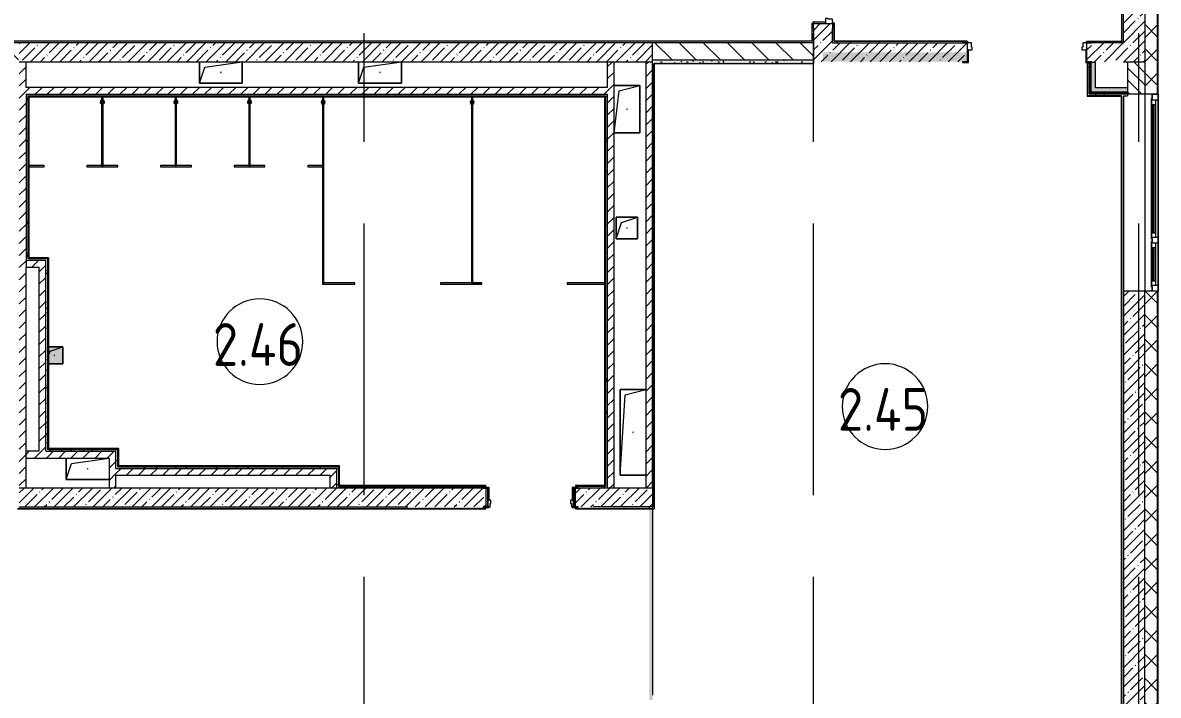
# Model space of a CAD drawing. Header units: millimetres. Extents: x -625 to 415037, y -3642 to 102118.
# Drawn here: x 260743 to 274010, y 77519 to 85374 of the extents above; entities that cross this region are included whole.
import ezdxf

# ---------------------------------------------------------------- set-up
doc = ezdxf.new("R2010")
doc.units = ezdxf.units.MM
doc.linetypes.add('Осевая', pattern=[6350, 1270, -952.5, 3175, -952.5])
for name, color, linetype, lineweight in [('A-AREA-IDEN', 7, 'Continuous', 9), ('A-DOOR-FRAM-2', 7, 'Continuous', 5), ('A-GENM', 7, 'Continuous', 9), ('A-GENM-1', 7, 'Continuous', 20), ('A-GLAZ', 7, 'Continuous', 9), ('A-GLAZ-1', 7, 'Continuous', 5), ('A-WALL', 7, 'Continuous', 5), ('I-WALL', 7, 'Continuous', 5), ('Оси', 7, 'Continuous', 9), ('Оси-2', 7, 'Осевая', 9)]:
    doc.layers.add(name, color=color, linetype=linetype, lineweight=lineweight)
doc.layers.add('A-AREA-PATT-2', color=7, linetype='Continuous', lineweight=5, true_color=0xcde0ef, transparency=1)
for name, color, linetype, lineweight, true_color in [('A-DOOR-1', 7, 'Continuous', 5, 0xc0c0c0), ('A-DOOR-FRAM-1', 7, 'Continuous', 5, 0xc0c0c0), ('A-WALL-1', 9, 'Continuous', 5, 0x808080), ('A-WALL-FNSH-1', 9, 'Continuous', 5, 0x808080)]:
    doc.layers.add(name, color=color, linetype=linetype, lineweight=lineweight, true_color=true_color)
doc.layers.get('A-DOOR-1').off()
doc.styles.add('GOST Common', font='', dxfattribs={"width": 0.9, "height": 500})
doc.styles.get('GOST Common').set_extended_font_data('GOST Common')
pattern_1 = [(45, (148772.12, 0), (-70.71068, 70.71068), [])]
pattern_2 = [(45, (148772.12, 0), (-114.04925, 114.04925), []), (45, (148886.17, 0), (-114.04925, 114.04925), [201.612, -40.322, 6.706, -33.617])]
pattern_3 = [(0, (148772.123, 0), (243.84, 60.96), [20.117, -162.763, 20.117, -162.763, -975.36]), (0, (148772.123, 0), (243.84, 60.96), [-365.76, 20.117, -345.643, 20.117, -162.763, -426.72]), (0, (148772.123, 0), (243.84, 60.96), [-914.4, 20.117, -101.803, 20.117, -284.683]), (120, (148863.563, 30.48), (-174.71291, 180.691634), [20.117, -162.763, 20.117, -162.763, -975.36]), (120, (148863.563, 30.48), (-174.71291, 180.691634), [-365.76, 20.117, -345.643, 20.117, -162.763, -426.72]), (120, (148863.563, 30.48), (-174.71291, 180.691634), [-914.4, 20.117, -101.803, 20.117, -284.683]), (240, (148894.043, 152.4), (-69.12709, -241.651634), [20.117, -162.763, 20.117, -162.763, -975.36]), (240, (148894.043, 152.4), (-69.12709, -241.651634), [-365.76, 20.117, -345.643, 20.117, -162.763, -426.72]), (240, (148894.043, 152.4), (-69.12709, -241.651634), [-914.4, 20.117, -101.803, 20.117, -284.683])]
pattern_4 = [(45, (148772.12, 0), (-212.132, 212.132), []), (135, (148772.12, 0), (-212.132, -212.132), [])]

# ---------------------------------------------------------------- blocks, each defined once
blk = doc.blocks.new('110_Дверь_СКБ_2Ст - Д-5_п_ Из игровой в коридор-32679362-Объем проектирования 2 этажа')
at = {"layer": 'A-DOOR-FRAM-1'}
for p, q in [((-672, 118), (-742, 118)), ((-742, 118), (-742, 110)), ((-742, 110), (-672, 110)), ((-638, 110), (-688, 110)), ((-688, 110), (-688, 30)), ((-688, 30), (-628, 30)), ((-672, 30), (-688, 30)), ((-688, 30), (-688, -110)), ((-672, 110), (-672, 118)), ((-672, -110), (-672, 30)), ((-638, 60), (-638, 110)), ((-628, 60), (-638, 60)), ((-628, 30), (-628, 60)), ((662, 60), (652, 60)), ((652, 60), (652, 30)), ((652, 30), (712, 30)), ((662, 110), (662, 60)), ((712, 110), (662, 110)), ((768, 118), (698, 118)), ((698, 118), (698, 110)), ((698, 110), (768, 110)), ((712, 30), (698, 30)), ((698, 30), (698, -110)), ((712, 30), (712, 110)), ((712, -110), (712, 30)), ((768, 110), (768, 118)), ((-672, -110), (-742, -110)), ((-742, -110), (-742, -118)), ((-742, -118), (-672, -118)), ((-688, -110), (-672, -110)), ((-672, -118), (-672, -110)), ((698, -110), (712, -110)), ((768, -110), (698, -110)), ((698, -110), (698, -118)), ((698, -118), (768, -118)), ((768, -118), (768, -110))]:
    blk.add_line(p, q, dxfattribs=at)
blk = doc.blocks.new('110_Дверь_СКБ_2Ст - Д-1_л_Лестничная клетка EIS60 2-32142534-Объем проектирования 2 этажа')
at = {"layer": 'A-DOOR-FRAM-1'}
for p, q in [((-672, 118), (-742, 118)), ((-742, 118), (-742, 110)), ((-742, 110), (-672, 110)), ((-638, 110), (-688, 110)), ((-688, 110), (-688, 30)), ((-688, 30), (-628, 30)), ((-672, 30), (-688, 30)), ((-688, 30), (-688, -110)), ((-672, 110), (-672, 118)), ((-672, -110), (-672, 30)), ((-638, 60), (-638, 110)), ((-628, 60), (-638, 60)), ((-628, 30), (-628, 60)), ((662, 60), (652, 60)), ((652, 60), (652, 30)), ((652, 30), (712, 30)), ((662, 110), (662, 60)), ((712, 110), (662, 110)), ((768, 118), (698, 118)), ((698, 118), (698, 110)), ((698, 110), (768, 110)), ((712, 30), (698, 30)), ((698, 30), (698, -110)), ((712, 30), (712, 110)), ((712, -110), (712, 30)), ((768, 110), (768, 118)), ((-672, -110), (-742, -110)), ((-742, -110), (-742, -118)), ((-742, -118), (-672, -118)), ((-688, -110), (-672, -110)), ((-672, -118), (-672, -110)), ((698, -110), (712, -110)), ((768, -110), (698, -110)), ((698, -110), (698, -118)), ((698, -118), (768, -118)), ((768, -118), (768, -110))]:
    blk.add_line(p, q, dxfattribs=at)
blk = doc.blocks.new('110_Дверь_СКБ_1Ст_Внутренняя1 - Д-7а_л__950x2100h_Туалет-32220591-Объем проектирования 2 этажа')
at = {"layer": 'A-DOOR-FRAM-2'}
h = blk.add_hatch(dxfattribs=at)
h.set_pattern_fill('FP_38', color=256, style=0, pattern_type=2)
h.set_pattern_definition([(45, (-346.384, 174.685), (-14.1421, 14.1421), []), (135, (-346.384, 174.685), (-14.1421, -14.1421), [])])
h.paths.add_polyline_path([(-488, 110), (-513, 110), (-513, -110), (-488, -109)])
at = {"layer": 'A-DOOR-FRAM-1'}
for p, q in [((-473, 118), (-543, 118)), ((-543, 118), (-543, 110)), ((-543, 110), (-473, 110)), ((-488, 110), (-513, 110)), ((-513, 110), (-513, -110)), ((-463, 110), (-488, 110)), ((-488, 110), (-488, 30)), ((-488, -110), (-488, 110)), ((-473, 110), (-488, 110)), ((-488, 110), (-488, 109)), ((-488, 109), (-473, 109)), ((-488, 30), (-453, 30)), ((-473, 30), (-488, 30)), ((-488, 30), (-488, -110)), ((-473, 110), (-473, 118)), ((-473, 109), (-473, 110)), ((-473, -110), (-473, 30)), ((-463, 70), (-463, 110)), ((-453, 70), (-463, 70)), ((-453, 30), (-453, 70)), ((487, 70), (477, 70)), ((477, 70), (477, 30)), ((477, 30), (512, 30)), ((487, 110), (487, 70)), ((512, 110), (487, 110)), ((567, 118), (497, 118)), ((497, 118), (497, 110)), ((512, 110), (497, 110)), ((497, 110), (497, 109)), ((497, 110), (567, 110)), ((497, 109), (512, 109)), ((512, 30), (497, 30)), ((497, 30), (497, -110)), ((512, 30), (512, 110)), ((537, 110), (512, 110)), ((512, 110), (512, -110)), ((512, 109), (512, 110)), ((512, -110), (512, 30)), ((537, -110), (537, 110)), ((567, 110), (567, 118)), ((-473, -110), (-543, -110)), ((-543, -110), (-543, -118)), ((-543, -118), (-473, -118)), ((-513, -110), (-488, -110)), ((-488, -110), (-473, -110)), ((-473, -118), (-473, -110)), ((497, -110), (512, -110)), ((567, -110), (497, -110)), ((497, -110), (497, -118)), ((497, -118), (567, -118)), ((512, -110), (537, -110)), ((567, -118), (567, -110))]:
    blk.add_line(p, q, dxfattribs=at)
blk = doc.blocks.new('GM_Отверстие прямоугольное _в плите_ - Отверстие-20657929-Объем проектирования 2 этажа')
at = {"layer": 'A-GENM'}
for p, q in [((-250, -125), (-250, 125)), ((-250, 125), (-250, -125)), ((-250, -125), (-187.5, 62.5)), ((-187.5, 62.5), (250, 125)), ((250, -125), (-250, -125)), ((-250, -125), (250, -125))]:
    blk.add_line(p, q, dxfattribs=at)
for start, end in [(360, 180), (180, 360)]:
    blk.add_arc((0, 0), 2.5, start, end, dxfattribs=at)
blk = doc.blocks.new('GM_Отверстие прямоугольное _в плите_ - Отверстие-V354-Объем проектирования 2 этажа')
at = {"layer": 'A-GENM'}
for p, q in [((-250, -125), (-250, 125)), ((-250, 125), (-250, -125)), ((-250, -125), (-187.5, 62.5)), ((-187.5, 62.5), (250, 125)), ((250, 125), (250, -125)), ((250, -125), (250, 125)), ((250, -125), (-250, -125)), ((-250, -125), (250, -125))]:
    blk.add_line(p, q, dxfattribs=at)
for start, end in [(360, 180), (180, 360)]:
    blk.add_arc((0, 0), 2.5, start, end, dxfattribs=at)
blk = doc.blocks.new('GM_Отверстие прямоугольное _в плите_ - Отверстие-21985891-Объем проектирования 2 этажа')
at = {"layer": 'A-GENM'}
for p, q in [((-150, 275), (150, 275)), ((150, 275), (-150, 275)), ((-90, 215), (150, 275)), ((150, 275), (150, -275)), ((150, -275), (150, 275)), ((-150, -275), (-90, 215)), ((150, -275), (-150, -275)), ((-150, -275), (150, -275))]:
    blk.add_line(p, q, dxfattribs=at)
for start, end in [(360, 180), (180, 360)]:
    blk.add_arc((0, 0), 2.5, start, end, dxfattribs=at)
blk = doc.blocks.new('GM_Отверстие прямоугольное _в плите_ - Отверстие-21605184-Объем проектирования 2 этажа')
at = {"layer": 'A-GENM'}
for p, q in [((-125, -125), (-125, 125)), ((-125, 125), (125, 125)), ((125, 125), (-125, 125)), ((-125, 125), (-125, -125)), ((-125, -125), (-62.5, 62.5)), ((-62.5, 62.5), (125, 125)), ((125, 125), (125, -125)), ((125, -125), (125, 125)), ((125, -125), (-125, -125)), ((-125, -125), (125, -125))]:
    blk.add_line(p, q, dxfattribs=at)
for start, end in [(360, 180), (180, 360)]:
    blk.add_arc((0, 0), 2.5, start, end, dxfattribs=at)
blk = doc.blocks.new('GM_Отверстие прямоугольное _в плите_ - Отверстие-V378-Объем проектирования 2 этажа')
at = {"layer": 'A-GENM'}
for p, q in [((-150, -500), (-150, 500)), ((-150, 500), (150, 500)), ((150, 500), (-150, 500)), ((-150, 500), (-150, -500)), ((-150, -500), (-90, 440)), ((-90, 440), (150, 500)), ((150, -500), (-150, -500)), ((-150, -500), (150, -500))]:
    blk.add_line(p, q, dxfattribs=at)
for start, end in [(360, 180), (180, 360)]:
    blk.add_arc((0, 0), 2.5, start, end, dxfattribs=at)
blk = doc.blocks.new('GM_Отверстие прямоугольное _в плите_ - Отверстие-V386-Объем проектирования 2 этажа')
at = {"layer": 'A-GENM'}
for p, q in [((-69, 100), (100, 100)), ((100, 100), (-69, 100)), ((-69, -7), (-50, 50)), ((-50, 50), (100, 100)), ((100, 100), (100, -100)), ((100, -100), (100, 100)), ((100, -100), (-69, -100)), ((-69, -100), (100, -100))]:
    blk.add_line(p, q, dxfattribs=at)
for start, end in [(360, 180), (180, 360)]:
    blk.add_arc((0, 0), 2.5, start, end, dxfattribs=at)
blk = doc.blocks.new('120_Окно_СКБ_2Ст_Фрамуга сверху - 120_Окно_СКБ_2Ст_2300х2500_h_ ДОО-22877051-Объем проектирования 2 этажа')
at = {"layer": 'A-GLAZ'}
for p, q in [((-1150, 13), (-1150, 83)), ((-1150, 83), (-1080, 83)), ((-1080, 13), (-1150, 13)), ((-1080, 13), (-1100, 13)), ((-1100, 13), (-1100, 3)), ((-1100, 3), (540, 3)), ((540, 3), (-1100, 3)), ((-1080, 83), (-1080, 13)), ((520, 53), (-1080, 53)), ((-1080, 53), (-1080, 13)), ((-1030, 3), (-1030, 53)), ((470, 3), (470, 53)), ((520, 13), (520, 83)), ((520, 83), (590, 83)), ((520, 13), (520, 53)), ((590, 13), (520, 13)), ((540, 13), (520, 13)), ((540, 3), (540, 13)), ((590, 13), (570, 13)), ((570, 13), (570, 3)), ((570, 3), (1100, 3)), ((1100, 3), (570, 3)), ((590, 83), (590, 13)), ((1080, 53), (590, 53)), ((590, 53), (590, 13)), ((640, 3), (640, 53)), ((1030, 3), (1030, 53)), ((1080, 13), (1080, 83)), ((1080, 83), (1150, 83)), ((1080, 13), (1080, 53)), ((1150, 13), (1080, 13)), ((1100, 13), (1080, 13)), ((1100, 3), (1100, 13)), ((1150, 83), (1150, 13))]:
    blk.add_line(p, q, dxfattribs=at)
at = {"layer": 'A-GLAZ-1'}
for p, q in [((1150, 83), (-1150, 83)), ((-1150, 13), (-1100, 13)), ((-1080, 83), (1080, 83)), ((-1030, 33), (470, 33)), ((470, 23), (-1030, 23)), ((540, 13), (570, 13)), ((540, 13), (570, 13)), ((640, 33), (1030, 33)), ((1030, 23), (640, 23)), ((1100, 13), (1150, 13))]:
    blk.add_line(p, q, dxfattribs=at)
blk = doc.blocks.new('131_Сантехническая перегородка_Дверь 5 - СД-1-V491-Объем проектирования 2 этажа')
at = {"layer": 'A-GENM'}
for points in [[(70, 8), (70, -8), (250, -8), (250, 8), (77, 8)], [(921, 8), (750, 8), (750, -8), (930, -8), (930, 8)]]:
    blk.add_hatch(color=256, dxfattribs=at).paths.add_polyline_path(points)
at = {"layer": 'A-GENM-1'}
for p, q in [((250, 8), (70, 8)), ((70, 8), (70, -8)), ((250, -8), (250, 8)), ((930, 8), (750, 8)), ((750, 8), (750, -8)), ((930, -8), (930, 8)), ((70, -8), (250, -8)), ((750, -8), (930, -8))]:
    blk.add_line(p, q, dxfattribs=at)
blk = doc.blocks.new('131_Сантехническая перегородка_Дверь 5 - СД-1-V492-Объем проектирования 2 этажа')
at = {"layer": 'A-GENM'}
for points in [[(78, 8), (78, -8), (250, -8), (250, 8), (148, 8)], [(750, 8), (750, -8), (930, -8), (930, 8), (922, 8)]]:
    blk.add_hatch(color=256, dxfattribs=at).paths.add_polyline_path(points)
at = {"layer": 'A-GENM-1'}
for p, q in [((250, 8), (70, 8)), ((70, 8), (70, -8)), ((250, -8), (250, 8)), ((930, 8), (750, 8)), ((750, 8), (750, -8)), ((930, -8), (930, 8)), ((70, -8), (250, -8)), ((750, -8), (930, -8))]:
    blk.add_line(p, q, dxfattribs=at)
blk = doc.blocks.new('131_Сантехническая перегородка 6 - СП-1-30839354-Объем проектирования 2 этажа')
at = {"layer": 'A-GENM'}
blk.add_hatch(color=256, dxfattribs=at).paths.add_polyline_path([(800, -8), (800, 8), (0, 8), (0, -8), (144, -8)])
at = {"layer": 'A-GENM', "flags": 128}
for points in [[(71, 8), (71, 9), (71, 9), (70, 9), (70, 10), (70, 10), (69, 11), (69, 11), (68, 12), (68, 12), (67, 12), (67, 13), (66, 13), (66, 13), (65, 14), (65, 14), (64, 14), (64, 14), (63, 14), (62, 15), (62, 15), (61, 15), (61, 15), (60, 15), (59, 15), (59, 15), (58, 15), (58, 15), (57, 15), (56, 15), (56, 15), (55, 15), (55, 15), (54, 14), (54, 14), (53, 14), (52, 14), (52, 13), (51, 13), (51, 13), (50, 13), (50, 12), (49, 12), (49, 11), (48, 11), (48, 11), (48, 10), (47, 10), (47, 9), (46, 9), (46, 8), (46, 8)], [(46, -8), (46, -9), (47, -9), (47, -9), (47, -10), (48, -10), (48, -11), (49, -11), (49, -12), (50, -12), (50, -12), (51, -13), (51, -13), (52, -13), (52, -14), (53, -14), (53, -14), (54, -14), (54, -14), (55, -15), (56, -15), (56, -15), (57, -15), (57, -15), (58, -15), (59, -15), (59, -15), (60, -15), (60, -15), (61, -15), (62, -15), (62, -15), (63, -15), (63, -14), (64, -14), (64, -14), (65, -14), (66, -13), (66, -13), (67, -13), (67, -13), (68, -12), (68, -12), (69, -11), (69, -11), (69, -11), (70, -10), (70, -10), (71, -9), (71, -9), (71, -8), (71, -8)]]:
    blk.add_lwpolyline(points, dxfattribs=at)
at = {"layer": 'A-GENM'}
for radius, start, end in [(24.6, 19.9113, 160.0887), (17.6, 28.9731, 151.0269), (15.1, 33.7811, 146.2189), (24.6, 199.9113, 340.0887), (17.6, 208.9731, 331.0269), (15.1, 213.7811, 326.2189)]:
    blk.add_arc((59, 0), radius, start, end, dxfattribs=at)
at = {"layer": 'A-GENM-1'}
for p, q in [((800, 8), (0, 8)), ((0, 8), (0, -8)), ((800, -8), (800, 8)), ((0, -8), (800, -8))]:
    blk.add_line(p, q, dxfattribs=at)
blk = doc.blocks.new('131_Сантехническая перегородка 7 - СП-1-30858579-Объем проектирования 2 этажа')
at = {"layer": 'A-GENM'}
blk.add_hatch(color=256, dxfattribs=at).paths.add_polyline_path([(2166, -8), (2166, 8), (-4, 8), (-4, -8), (1166, -8)])
at = {"layer": 'A-GENM', "flags": 128}
for points in [[(71, 8), (71, 9), (71, 9), (70, 9), (70, 10), (70, 10), (69, 11), (69, 11), (68, 12), (68, 12), (67, 12), (67, 13), (66, 13), (66, 13), (65, 14), (65, 14), (64, 14), (64, 14), (63, 14), (62, 15), (62, 15), (61, 15), (61, 15), (60, 15), (59, 15), (59, 15), (58, 15), (58, 15), (57, 15), (56, 15), (56, 15), (55, 15), (55, 15), (54, 14), (54, 14), (53, 14), (52, 14), (52, 13), (51, 13), (51, 13), (50, 13), (50, 12), (49, 12), (49, 11), (48, 11), (48, 11), (48, 10), (47, 10), (47, 9), (46, 9), (46, 8), (46, 8)], [(46, -8), (46, -9), (47, -9), (47, -9), (47, -10), (48, -10), (48, -11), (49, -11), (49, -12), (50, -12), (50, -12), (51, -13), (51, -13), (52, -13), (52, -14), (53, -14), (53, -14), (54, -14), (54, -14), (55, -15), (56, -15), (56, -15), (57, -15), (57, -15), (58, -15), (59, -15), (59, -15), (60, -15), (60, -15), (61, -15), (62, -15), (62, -15), (63, -15), (63, -14), (64, -14), (64, -14), (65, -14), (66, -13), (66, -13), (67, -13), (67, -13), (68, -12), (68, -12), (69, -11), (69, -11), (69, -11), (70, -10), (70, -10), (71, -9), (71, -9), (71, -8), (71, -8)]]:
    blk.add_lwpolyline(points, dxfattribs=at)
at = {"layer": 'A-GENM'}
for radius, start, end in [(24.6, 19.9113, 160.0887), (17.6, 28.9731, 151.0269), (15.1, 33.7811, 146.2189), (24.6, 199.9113, 340.0887), (17.6, 208.9731, 331.0269), (15.1, 213.7811, 326.2189)]:
    blk.add_arc((59, 0), radius, start, end, dxfattribs=at)
at = {"layer": 'A-GENM-1'}
for p, q in [((2166, 8), (-4, 8)), ((-4, 8), (-4, -8)), ((2166, -8), (2166, 8)), ((-4, -8), (2166, -8))]:
    blk.add_line(p, q, dxfattribs=at)
blk = doc.blocks.new('131_Сантехническая перегородка_Дверь МГН - СД-1-30883454-Объем проектирования 2 этажа')
at = {"layer": 'A-GENM'}
for points in [[(-350.5, 8), (-370, 8), (-370, -8), (10, -8), (10, 8), (-335.4, 8)], [(1390, 8), (1010, 8), (1010, -8), (1390, -8)]]:
    blk.add_hatch(color=256, dxfattribs=at).paths.add_polyline_path(points)
at = {"layer": 'A-GENM-1'}
for p, q in [((10, 8), (-370, 8)), ((-370, 8), (-370, -8)), ((10, -8), (10, 8)), ((1390, 8), (1010, 8)), ((1010, 8), (1010, -8)), ((1390, -8), (1390, 8)), ((-370, -8), (10, -8)), ((1010, -8), (1390, -8))]:
    blk.add_line(p, q, dxfattribs=at)
blk = doc.blocks.new('131_Сантехническая перегородка_Дверь МГН 2 - СД-1-V493-Объем проектирования 2 этажа')
at = {"layer": 'A-GENM'}
for points in [[(-279, 8), (-426, 8), (-426, -8), (10, -8), (10, 8), (-87, 8)], [(1010, 8), (1010, -8), (1110, -8), (1110, 8)]]:
    blk.add_hatch(color=256, dxfattribs=at).paths.add_polyline_path(points)
at = {"layer": 'A-GENM-1'}
for p, q in [((10, 8), (-430, 8)), ((-430, 8), (-430, -8)), ((10, -8), (10, 8)), ((1110, 8), (1010, 8)), ((1010, 8), (1010, -8)), ((1110, -8), (1110, 8)), ((-430, -8), (10, -8)), ((1010, -8), (1110, -8))]:
    blk.add_line(p, q, dxfattribs=at)
blk = doc.blocks.new('Марка_Помещения - Номер-25198446-Объем проектирования 2 этажа')
at = {"layer": 'A-AREA-IDEN'}
for start, end in [(360, 180), (180, 360)]:
    blk.add_arc((0, 0), 2.5, start, end, dxfattribs=at)
blk = doc.blocks.new('2floor')
at = {"layer": 'A-AREA-PATT-2'}
h = blk.add_hatch(color=256, dxfattribs=at)
h.paths.add_polyline_path([(273592, 10621), (273592, 11345), (273592, 15210), (273582, 15210), (273582, 10621)])
h.paths.add_polyline_path([(272052, 13450), (272052, 17350), (271752, 17350), (271752, 13450)])
h = blk.add_hatch(color=256, dxfattribs=at)
h.paths.add_polyline_path([(268123, 10360), (269982, 10360), (269982, 10380), (268123, 10380), (268123, 10360)])
h.paths.add_polyline_path([(273177, 10380), (273182, 10380), (273180, 10490), (273177, 10490), (273177, 10384)])
h.paths.add_polyline_path([(271722, 10380), (271777, 10380), (271777, 10490), (270092, 10490), (270092, 10380), (271042, 10380)])
h = blk.add_hatch(color=256, dxfattribs=at)
h.paths.add_polyline_path([(261156, 6850), (261212, 6850), (261212, 7050), (261043, 7050), (261043, 6850)])
h.paths.add_polyline_path([(264261, 9884), (264268, 9886), (264277, 9899), (264274, 9917), (264266, 9927), (264261, 9926), (264261, 9918), (264265, 9915), (264268, 9906), (264261, 9886)])
h.paths.add_polyline_path([(266002, 9884), (266008, 9886), (266017, 9899), (266015, 9917), (266006, 9927), (266002, 9926), (266002, 9918), (266005, 9915), (266009, 9906), (266002, 9886)])
h.paths.add_polyline_path([(265986, 9884), (265986, 9894), (265982, 9897), (265979, 9906), (265986, 9928), (265979, 9926), (265970, 9914), (265972, 9896), (265981, 9886)])
h.paths.add_polyline_path([(264245, 9884), (264245, 9894), (264242, 9897), (264238, 9906), (264245, 9928), (264239, 9926), (264230, 9914), (264232, 9896), (264241, 9886)])
h.paths.add_polyline_path([(261665, 9887), (261665, 9898), (261662, 9899), (261658, 9909), (261665, 9931), (261659, 9929), (261650, 9917), (261652, 9899), (261661, 9889)])
h.paths.add_polyline_path([(263385, 9887), (263385, 9898), (263382, 9899), (263378, 9909), (263385, 9931), (263379, 9929), (263370, 9917), (263372, 9899), (263381, 9889)])
h.paths.add_polyline_path([(262525, 9887), (262525, 9898), (262522, 9899), (262518, 9909), (262525, 9931), (262519, 9929), (262510, 9917), (262512, 9899), (262521, 9889)])
h.paths.add_polyline_path([(261681, 9887), (261688, 9889), (261697, 9902), (261694, 9920), (261686, 9930), (261681, 9929), (261681, 9921), (261685, 9918), (261688, 9909), (261681, 9889)])
h.paths.add_polyline_path([(262541, 9887), (262548, 9889), (262557, 9902), (262554, 9920), (262546, 9930), (262541, 9929), (262541, 9921), (262545, 9918), (262548, 9909), (262541, 9889)])
h.paths.add_polyline_path([(263401, 9887), (263408, 9889), (263417, 9902), (263414, 9920), (263406, 9930), (263401, 9929), (263401, 9921), (263405, 9918), (263408, 9909), (263401, 9889)])
h = blk.add_hatch(color=256, dxfattribs=at)
h.paths.add_polyline_path([(268102, 171), (268101, 1525), (268062, 1525), (268062, 171), (268101, 171)])
h.paths.add_polyline_path([(268102, 2925), (268102, 2925), (268102, 5160), (268062, 5160), (268062, 2925), (268101, 2925)])
at = {"layer": 'A-WALL'}
h = blk.add_hatch(dxfattribs=at)
h.set_pattern_fill('FP_24', color=256, style=0, pattern_type=2)
h.set_pattern_definition([(45, (148772.12, 0), (-141.42136, 141.42136), []), (135, (148772.12, 0), (-141.42136, -141.42136), [])])
h.paths.add_polyline_path([(273875, -250), (274002, -250), (274002, 7700), (273852, 7700), (273852, -250)])
h.paths.add_polyline_path([(273852, 10000), (274002, 10000), (274002, 11920), (273852, 11920), (273852, 10337)])
h.paths.add_polyline_path([(274002, 13120), (274002, 21400), (273852, 21400), (273852, 13120)])
h = blk.add_hatch(dxfattribs=at)
h.set_pattern_fill('FP_2', color=256, style=0, pattern_type=2)
h.set_pattern_definition([(135, (148772.12, 0), (-70.71068, -70.71068), [])])
h.paths.add_polyline_path([(273652, 10000), (273852, 10000), (273852, 10380), (273652, 10380), (273652, 10060)])
at = {"layer": 'I-WALL'}
h = blk.add_hatch(dxfattribs=at)
h.set_pattern_fill('FP_1', color=256, style=0, pattern_type=2)
h.set_pattern_definition(pattern_2)
h.paths.add_polyline_path([(273652, 10600), (273852, 10600), (273852, 11920), (273602, 11920), (273602, 10600), (273611, 10600)])
h.paths.add_polyline_path([(273852, 13120), (273852, 21400), (273602, 21400), (273602, 13120), (273652, 13120)])
h = blk.add_hatch(dxfattribs=at)
h.set_pattern_fill('FP_191', color=256, style=0, pattern_type=2)
h.set_pattern_definition(pattern_3)
h.paths.add_polyline_path([(270208, 10600), (270222, 10600), (270222, 10825), (270210, 10825), (270210, 10770), (270202, 10770), (270202, 10600)])
h.paths.add_polyline_path([(270222, 12225), (270222, 18829), (270202, 18830), (270202, 12280), (270210, 12280), (270210, 12225)])
h = blk.add_hatch(dxfattribs=at)
h.set_pattern_fill('FP_191', color=256, style=0, pattern_type=2)
h.set_pattern_definition(pattern_3)
h.paths.add_polyline_path([(273582, 10620), (273602, 10621), (273602, 18830), (273582, 18830), (273582, 10621)])
h = blk.add_hatch(dxfattribs=at)
h.set_pattern_fill('FP_1', color=256, style=0, pattern_type=2)
h.set_pattern_definition(pattern_2)
h.paths.add_polyline_path([(269982, 10600), (270202, 10600), (270202, 10825), (269982, 10825), (269982, 10770)])
h.paths.add_polyline_path([(270086, 12225), (270202, 12225), (270202, 13400), (269982, 13400), (269982, 12225)])
h.paths.add_polyline_path([(270182, 13900), (270202, 13900), (270202, 18600), (269982, 18600), (269982, 13900), (270144, 13900)])
h = blk.add_hatch(dxfattribs=at)
h.set_pattern_fill('FP_191', color=256, style=0, pattern_type=2)
h.set_pattern_definition(pattern_3)
h.paths.add_polyline_path([(269962, 10600), (269982, 10600), (269982, 10770), (269974, 10770), (269974, 10825), (269962, 10824), (269962, 10620)])
h.paths.add_polyline_path([(269974, 12225), (269974, 12280), (269982, 12280), (269982, 12430), (269962, 12430), (269962, 12225)])
h = blk.add_hatch(dxfattribs=at)
h.set_pattern_fill('FP_191', color=256, style=0, pattern_type=2)
h.set_pattern_definition(pattern_3)
h.paths.add_polyline_path([(259982, 10600), (269962, 10600), (269960, 10620), (259952, 10620), (259952, 10608), (259982, 10608)])
h.paths.add_polyline_path([(249581, 10600), (252387, 10600), (252387, 10608), (252417, 10608), (252417, 10620), (249602, 10620)])
h.paths.add_polyline_path([(249581, 10600), (249601, 10620), (249581, 10620)])
h.paths.add_polyline_path([(255902, 10600), (256422, 10600), (256422, 10608), (256477, 10608), (256477, 10620), (253867, 10620), (253867, 10608), (253897, 10608), (253897, 10600), (255882, 10600)])
h.paths.add_polyline_path([(258972, 10600), (258972, 10608), (259002, 10608), (259002, 10620), (257877, 10620), (257877, 10608), (257932, 10608), (257932, 10600), (258822, 10600)])
h = blk.add_hatch(dxfattribs=at)
h.set_pattern_fill('FP_191', color=256, style=0, pattern_type=2)
h.set_pattern_definition(pattern_3)
h.paths.add_polyline_path([(273575, 10600), (273602, 10600), (273581, 10620), (273177, 10620), (273177, 10608), (273232, 10608), (273232, 10600), (273556, 10600)])
h.paths.add_polyline_path([(273602, 10600), (273602, 10620), (273582, 10620)])
h.paths.add_polyline_path([(270862, 10600), (271722, 10601), (271722, 10608), (271777, 10608), (271777, 10620), (270223, 10620), (270222, 10600), (270304, 10600)])
h = blk.add_hatch(dxfattribs=at)
h.set_pattern_fill('FP_23', color=256, style=0, pattern_type=2)
h.set_pattern_definition([(135, (148772.12, 0), (-141.42136, -141.42136), [])])
h.paths.add_polyline_path([(269942, 10400), (269982, 10400), (269982, 10600), (268102, 10600), (268102, 10400), (269581, 10400)])
h.paths.add_polyline_path([(260458, 10400), (260702, 10400), (260702, 10600), (259952, 10600), (259952, 10400), (260451, 10400)])
h.paths.add_polyline_path([(258822, 10400), (259002, 10400), (259002, 10600), (257877, 10600), (257877, 10400), (258740, 10400)])
h.paths.add_polyline_path([(256122, 10400), (256477, 10400), (256477, 10600), (256122, 10600)])
h = blk.add_hatch(dxfattribs=at)
h.set_pattern_fill('FP_1', color=256, style=0, pattern_type=2)
h.set_pattern_definition(pattern_2)
h.paths.add_polyline_path([(261631, 10380), (268102, 10380), (268102, 10600), (260702, 10600), (260702, 10380), (261498, 10380)])
h = blk.add_hatch(dxfattribs=at)
h.set_pattern_fill('FP_1', color=256, style=0, pattern_type=2)
h.set_pattern_definition(pattern_2)
h.paths.add_polyline_path([(273852, 10380), (273852, 10600), (273177, 10600), (273177, 10380), (273827, 10380)])
h.paths.add_polyline_path([(269982, 10380), (271777, 10380), (271777, 10600), (269982, 10600), (269982, 10394)])
h = blk.add_hatch(dxfattribs=at)
h.set_pattern_fill('FP_22', color=256, style=0, pattern_type=2)
h.set_pattern_definition(pattern_1)
h.paths.add_polyline_path([(260782, 5400), (260782, 10380), (260702, 10380), (260702, 5400)])
h = blk.add_hatch(dxfattribs=at)
h.set_pattern_fill('FP_22', color=256, style=0, pattern_type=2)
h.set_pattern_definition(pattern_1)
h.paths.add_polyline_path([(267652, 5400), (267652, 10380), (267572, 10380), (267572, 5400), (267608, 5400)])
h = blk.add_hatch(dxfattribs=at)
h.set_pattern_fill('FP_22', color=256, style=0, pattern_type=2)
h.set_pattern_definition(pattern_1)
h.paths.add_polyline_path([(268022, 5400), (268102, 5400), (268102, 10380), (268022, 10380), (268022, 5722)])
h = blk.add_hatch(dxfattribs=at)
h.set_pattern_fill('FP_191', color=256, style=0, pattern_type=2)
h.set_pattern_definition(pattern_3)
h.paths.add_polyline_path([(269982, 10360), (269982, 10400), (268102, 10400), (268102, 10360), (269962, 10360)])
h = blk.add_hatch(dxfattribs=at)
h.set_pattern_fill('FP_191', color=256, style=0, pattern_type=2)
h.set_pattern_definition(pattern_3)
h.paths.add_polyline_path([(268102, 5160), (268122, 5160), (268122, 5186), (268122, 10360), (268102, 10360), (268102, 5180)])
h = blk.add_hatch(dxfattribs=at)
h.set_pattern_fill('FP_191', color=256, style=0, pattern_type=2)
h.set_pattern_definition(pattern_3)
h.paths.add_polyline_path([(273182, 10000), (273202, 10000), (273202, 10372), (273182, 10372), (273182, 10351)])
h = blk.add_hatch(dxfattribs=at)
h.set_pattern_fill('FP_192', color=256, style=0, pattern_type=2)
h.set_pattern_definition(pattern_4)
h.paths.add_polyline_path([(273215, 10000), (273215, 10370), (273202, 10370), (273202, 10000)])
h = blk.add_hatch(dxfattribs=at)
h.set_pattern_fill('FP_192', color=256, style=0, pattern_type=2)
h.set_pattern_definition(pattern_4)
h.paths.add_polyline_path([(273215, 10013), (273227, 10013), (273227, 10370), (273215, 10370), (273215, 10060)])
for points in [[(273227, 10025), (273277, 10025), (273277, 10370), (273227, 10370), (273227, 10337)], [(267552, 9969), (267552, 9980), (260802, 9980), (260802, 9969), (267550, 9969)], [(260813, 8080), (260813, 9969), (260802, 9969), (260802, 8080)], [(267552, 5431), (267552, 9969), (267541, 9969), (267541, 5431)], [(273630, 10025), (273652, 10025), (273651, 10075), (273277, 10075), (273277, 10025), (273619, 10025)], [(260984, 8080), (261043, 8080), (261043, 8091), (260813, 8091), (260813, 8080), (260982, 8080)], [(261032, 5850), (261043, 5850), (261043, 8080), (261032, 8080), (261032, 5892)], [(261043, 5850), (261863, 5852), (261863, 5861), (261043, 5861)], [(261852, 5650), (261863, 5650), (261863, 5850), (261852, 5850), (261852, 5661)], [(264443, 5650), (264443, 5661), (261863, 5661), (261863, 5650), (264432, 5650)], [(264432, 5420), (264443, 5420), (264443, 5650), (264432, 5650), (264432, 5431)]]:
    blk.add_hatch(color=256, dxfattribs=at).paths.add_polyline_path(points)
h = blk.add_hatch(dxfattribs=at)
h.set_pattern_fill('FP_22', color=256, style=0, pattern_type=2)
h.set_pattern_definition(pattern_1)
h.paths.add_polyline_path([(267572, 10000), (267572, 10080), (260782, 10080), (260782, 10000), (267202, 10000)])
h = blk.add_hatch(dxfattribs=at)
h.set_pattern_fill('FP_191', color=256, style=0, pattern_type=2)
h.set_pattern_definition(pattern_3)
h.paths.add_polyline_path([(263076, 9980), (267572, 9980), (267572, 10000), (260782, 10000), (260782, 9980), (262715, 9980)])
h = blk.add_hatch(dxfattribs=at)
h.set_pattern_fill('FP_191', color=256, style=0, pattern_type=2)
h.set_pattern_definition(pattern_3)
h.paths.add_polyline_path([(260782, 8060), (260802, 8060), (260802, 9980), (260782, 9980), (260782, 8799)])
h = blk.add_hatch(dxfattribs=at)
h.set_pattern_fill('FP_191', color=256, style=0, pattern_type=2)
h.set_pattern_definition(pattern_3)
h.paths.add_polyline_path([(267572, 5420), (267571, 9980), (267552, 9980), (267552, 5420)])
h = blk.add_hatch(dxfattribs=at)
h.set_pattern_fill('FP_191', color=256, style=0, pattern_type=2)
h.set_pattern_definition(pattern_3)
h.paths.add_polyline_path([(273652, 10000), (273182, 10000), (273182, 9980), (273582, 9980), (273607, 9987)])
h.paths.add_polyline_path([(273652, 9980), (273652, 10000), (273589, 9980), (273602, 9980)])
h = blk.add_hatch(dxfattribs=at)
h.set_pattern_fill('FP_192', color=256, style=0, pattern_type=2)
h.set_pattern_definition(pattern_4)
h.paths.add_polyline_path([(273217, 10000), (273652, 10000), (273652, 10013), (273215, 10013), (273215, 10000)])
h = blk.add_hatch(dxfattribs=at)
h.set_pattern_fill('FP_192', color=256, style=0, pattern_type=2)
h.set_pattern_definition(pattern_4)
h.paths.add_polyline_path([(273610, 10013), (273652, 10013), (273652, 10025), (273227, 10025), (273227, 10013), (273608, 10013)])
h = blk.add_hatch(dxfattribs=at)
h.set_pattern_fill('FP_191', color=256, style=0, pattern_type=2)
h.set_pattern_definition(pattern_3)
h.paths.add_polyline_path([(273602, 170), (273602, 9980), (273582, 9980), (273582, 171), (273601, 170)])
h = blk.add_hatch(dxfattribs=at)
h.set_pattern_fill('FP_22', color=256, style=0, pattern_type=2)
h.set_pattern_definition(pattern_1)
h.paths.add_polyline_path([(260802, 7980), (261012, 7980), (261012, 8060), (260782, 8060), (260782, 7980)])
h = blk.add_hatch(dxfattribs=at)
h.set_pattern_fill('FP_191', color=256, style=0, pattern_type=2)
h.set_pattern_definition(pattern_3)
h.paths.add_polyline_path([(260802, 8060), (261032, 8060), (261032, 8080), (260802, 8080)])
h = blk.add_hatch(dxfattribs=at)
h.set_pattern_fill('FP_22', color=256, style=0, pattern_type=2)
h.set_pattern_definition(pattern_1)
h.paths.add_polyline_path([(260932, 5830), (261012, 5830), (261012, 7980), (260932, 7980), (260932, 6748)])
h = blk.add_hatch(dxfattribs=at)
h.set_pattern_fill('FP_191', color=256, style=0, pattern_type=2)
h.set_pattern_definition(pattern_3)
h.paths.add_polyline_path([(261012, 5830), (261032, 5830), (261032, 8060), (261012, 8060), (261012, 5894)])
h = blk.add_hatch(dxfattribs=at)
h.set_pattern_fill('FP_1', color=256, style=0, pattern_type=2)
h.set_pattern_definition(pattern_2)
h.paths.add_polyline_path([(273652, -100), (273852, -100), (273852, 7700), (273602, 7700), (273602, -100)])
h = blk.add_hatch(dxfattribs=at)
h.set_pattern_fill('FP_191', color=256, style=0, pattern_type=2)
h.set_pattern_definition(pattern_3)
h.paths.add_polyline_path([(261752, 5830), (261852, 5830), (261852, 5850), (261032, 5850), (261032, 5830), (261043, 5830)])
h = blk.add_hatch(dxfattribs=at)
h.set_pattern_fill('FP_22', color=256, style=0, pattern_type=2)
h.set_pattern_definition(pattern_1)
h.paths.add_polyline_path([(261752, 5750), (261752, 5830), (260782, 5830), (260782, 5750), (261252, 5750)])
h = blk.add_hatch(dxfattribs=at)
h.set_pattern_fill('FP_22', color=256, style=0, pattern_type=2)
h.set_pattern_definition(pattern_1)
h.paths.add_polyline_path([(261832, 5400), (261832, 5830), (261752, 5830), (261752, 5400)])
h = blk.add_hatch(dxfattribs=at)
h.set_pattern_fill('FP_191', color=256, style=0, pattern_type=2)
h.set_pattern_definition(pattern_3)
h.paths.add_polyline_path([(261832, 5630), (261852, 5630), (261852, 5830), (261832, 5830), (261832, 5631)])
h = blk.add_hatch(dxfattribs=at)
h.set_pattern_fill('FP_22', color=256, style=0, pattern_type=2)
h.set_pattern_definition(pattern_1)
h.paths.add_polyline_path([(264332, 5550), (264332, 5630), (261832, 5630), (261832, 5550), (263799, 5550)])
h = blk.add_hatch(dxfattribs=at)
h.set_pattern_fill('FP_191', color=256, style=0, pattern_type=2)
h.set_pattern_definition(pattern_3)
h.paths.add_polyline_path([(261852, 5630), (264432, 5630), (264432, 5650), (261852, 5650)])
h = blk.add_hatch(dxfattribs=at)
h.set_pattern_fill('FP_22', color=256, style=0, pattern_type=2)
h.set_pattern_definition(pattern_1)
h.paths.add_polyline_path([(264412, 5400), (264412, 5630), (264332, 5630), (264332, 5400)])
h = blk.add_hatch(dxfattribs=at)
h.set_pattern_fill('FP_191', color=256, style=0, pattern_type=2)
h.set_pattern_definition(pattern_3)
h.paths.add_polyline_path([(264412, 5400), (264432, 5401), (264432, 5630), (264412, 5630), (264412, 5403)])
h = blk.add_hatch(dxfattribs=at)
h.set_pattern_fill('FP_1', color=256, style=0, pattern_type=2)
h.set_pattern_definition(pattern_2)
h.paths.add_polyline_path([(268102, 5180), (268102, 5400), (267202, 5400), (267202, 5180), (268062, 5180)])
h.paths.add_polyline_path([(264412, 5180), (266152, 5180), (266152, 5400), (260702, 5400), (260702, 5180), (263799, 5180)])
h = blk.add_hatch(dxfattribs=at)
h.set_pattern_fill('FP_191', color=256, style=0, pattern_type=2)
h.set_pattern_definition(pattern_3)
h.paths.add_polyline_path([(267552, 5400), (267572, 5400), (267572, 5420), (267202, 5420), (267203, 5408), (267232, 5408), (267232, 5400), (267541, 5400)])
h.paths.add_polyline_path([(264432, 5400), (266122, 5400), (266122, 5408), (266152, 5408), (266152, 5420), (264432, 5420), (264432, 5401)])
h = blk.add_hatch(color=256, dxfattribs=at)
h.paths.add_polyline_path([(267204, 5420), (267552, 5420), (267552, 5431), (267202, 5431), (267202, 5420)])
h.paths.add_polyline_path([(266001, 5420), (266152, 5420), (266152, 5431), (264443, 5431), (264443, 5420), (265244, 5420)])
h = blk.add_hatch(dxfattribs=at)
h.set_pattern_fill('FP_191', color=256, style=0, pattern_type=2)
h.set_pattern_definition(pattern_3)
h.paths.add_polyline_path([(268047, 5160), (268062, 5160), (268062, 5180), (267232, 5180), (267232, 5172), (267202, 5172), (267202, 5160), (267652, 5160)])
h.paths.add_polyline_path([(262354, 5160), (266152, 5160), (266152, 5172), (266122, 5172), (266122, 5180), (260682, 5179), (260682, 5160), (260908, 5160)])
at = {"layer": 'A-WALL'}
for p, q in [((273852, 11920), (273852, 10000)), ((274002, 10000), (274002, 11920)), ((274005, 10000), (274005, 11920)), ((269962, 10825), (269962, 10620)), ((269982, 10770), (269982, 10360)), ((270202, 10600), (270202, 10770)), ((270222, 10620), (270222, 10825)), ((269962, 10620), (259952, 10620)), ((270223, 10621), (270223, 10620)), ((271777, 10620), (270223, 10620)), ((273275, 10620), (273582, 10620)), ((270202, 10600), (271722, 10600)), ((273602, 10600), (273232, 10600)), ((268022, 10380), (268102, 10380)), ((268102, 10400), (269982, 10400)), ((268122, 10360), (268122, 5186)), ((268122, 5186), (268122, 10360)), ((273215, 10013), (273215, 10370)), ((273227, 10025), (273227, 10370)), ((273652, 10380), (273852, 10380)), ((260782, 10000), (260782, 7980)), ((260802, 9980), (267552, 9980)), ((260802, 9980), (260802, 8080)), ((267572, 10000), (267572, 5400)), ((273582, 9980), (273182, 9980)), ((273652, 10013), (273215, 10013)), ((273652, 10025), (273227, 10025)), ((273581, 9979), (273581, 9980)), ((273582, 170), (273582, 9980)), ((273602, 9980), (273602, 150)), ((274010, 10000), (274010, 7700)), ((261032, 8060), (261032, 5850)), ((274002, -250), (274002, 7700)), ((274005, -253), (274005, 7700)), ((261012, 5830), (261832, 5830)), ((261832, 5630), (261832, 5830)), ((261852, 5830), (261852, 5650)), ((261832, 5630), (264412, 5630)), ((264432, 5630), (264432, 5420)), ((264432, 5420), (266152, 5420)), ((266122, 5400), (264432, 5400)), ((267552, 5420), (267202, 5420)), ((267572, 5400), (267232, 5400)), ((268102, 5400), (268022, 5400)), ((260702, 5180), (265244, 5180)), ((268102, 5180), (267413, 5180)), ((268123, 5186), (268122, 5186))]:
    blk.add_line(p, q, dxfattribs=at)
at = {"layer": 'A-WALL-1'}
for p, q in [((273582, 18830), (273582, 10620)), ((273602, 10600), (273602, 13120)), ((269974, 10825), (269962, 10825)), ((270222, 10825), (270210, 10825)), ((271777, 10608), (271777, 10620)), ((273177, 10620), (273177, 10608)), ((269982, 10600), (259982, 10600)), ((268102, 5400), (268102, 10600)), ((260702, 10380), (268022, 10380)), ((260782, 10080), (260782, 10380)), ((267572, 10380), (267572, 10080)), ((267652, 5400), (267652, 10380)), ((268022, 10380), (268022, 5400)), ((268102, 10360), (268102, 2980)), ((268122, 10360), (269982, 10360)), ((273182, 10372), (273182, 10360)), ((273202, 10000), (273202, 10372)), ((273277, 10370), (273202, 10370)), ((273277, 10075), (273277, 10370)), ((273602, 10380), (273652, 10380)), ((273652, 10380), (273652, 9980)), ((267572, 10080), (260782, 10080)), ((260782, 10000), (267572, 10000)), ((267552, 9980), (267552, 5420)), ((274002, 10000), (273202, 10000)), ((273652, 10075), (273277, 10075)), ((273602, 9980), (273652, 9980)), ((261012, 8060), (260782, 8060)), ((260782, 5400), (260782, 7980)), ((260782, 7980), (260932, 7980)), ((260813, 8080), (260802, 8080)), ((260932, 7980), (260932, 5830)), ((261012, 5830), (261012, 8060)), ((274002, 7700), (273602, 7700)), ((273852, -100), (273852, 7700)), ((261043, 5850), (261032, 5850)), ((260932, 5830), (260782, 5830)), ((260782, 5750), (261752, 5750)), ((261752, 5750), (261752, 5400)), ((261863, 5650), (261852, 5650)), ((264412, 5400), (264412, 5630)), ((261832, 5550), (264332, 5550)), ((261832, 5400), (261832, 5550)), ((264332, 5550), (264332, 5400)), ((264432, 5400), (260702, 5400)), ((266152, 5408), (266152, 5420)), ((267202, 5420), (267202, 5408)), ((268022, 5400), (267572, 5400)), ((268062, 5180), (268062, 5160)), ((268123, 5160), (268123, 5180)), ((260682, 5160), (266152, 5160)), ((266152, 5160), (266152, 5172)), ((267202, 5172), (267202, 5160)), ((267202, 5160), (268102, 5160)), ((268102, 5159), (268122, 5159)), ((268122, 5160), (268123, 5160)), ((268122, 5159), (268122, 5160))]:
    blk.add_line(p, q, dxfattribs=at)
at = {"layer": 'A-WALL-FNSH-1'}
for p, q in [((274010, 10000), (274010, 11920)), ((269962, 10825), (269961, 10825)), ((269961, 10825), (269961, 10621)), ((270223, 10825), (270222, 10825)), ((269961, 10621), (259952, 10621)), ((264491, 10622), (264491, 10621)), ((265082, 10621), (265082, 10622)), ((271777, 10620), (271777, 10621)), ((273177, 10621), (273177, 10620)), ((273177, 10620), (273275, 10620)), ((273581, 10621), (273572, 10621)), ((268123, 10360), (268122, 10360)), ((268123, 5180), (268123, 10360)), ((273182, 10360), (273181, 10360)), ((273181, 10360), (273181, 9979)), ((273182, 9980), (273182, 10360)), ((260813, 9969), (267541, 9969)), ((260813, 9969), (260813, 8080)), ((267541, 9969), (267541, 5431)), ((273181, 9979), (273581, 9979)), ((273581, 9979), (273581, 171)), ((274002, 10000), (274010, 10000)), ((261043, 8091), (260813, 8091)), ((260813, 8080), (261032, 8080)), ((261032, 8080), (261032, 8060)), ((261043, 8091), (261043, 5850)), ((274010, 7700), (274002, 7700)), ((274010, -258), (274010, 7700)), ((261863, 5861), (261043, 5861)), ((261043, 5850), (261852, 5850)), ((261852, 5850), (261852, 5830)), ((261863, 5861), (261863, 5650)), ((264443, 5661), (261863, 5661)), ((261863, 5650), (264432, 5650)), ((264432, 5650), (264432, 5630)), ((264443, 5431), (264443, 5661)), ((266152, 5431), (264443, 5431)), ((266152, 5420), (266152, 5431)), ((267541, 5431), (267202, 5431)), ((267202, 5431), (267202, 5420)), ((260681, 5159), (266152, 5159)), ((266152, 5159), (266152, 5160)), ((267202, 5160), (267202, 5159)), ((267202, 5159), (268102, 5159))]:
    blk.add_line(p, q, dxfattribs=at)
at = {"layer": 'I-WALL'}
for p, q in [((270222, 10825), (270222, 10834)), ((270223, 10834), (270223, 10621)), ((264472, 10622), (264472, 10621)), ((264491, 10622), (265464, 10622)), ((265464, 10621), (265464, 10622)), ((270222, 10621), (271777, 10621)), ((270222, 10620), (270223, 10620)), ((273177, 10621), (273572, 10621)), ((273572, 10620), (273572, 10621)), ((273581, 10621), (273582, 10621)), ((273582, 10621), (273582, 10620)), ((273852, 10000), (273852, 7700))]:
    blk.add_line(p, q, dxfattribs=at)
at = {"layer": 'Оси'}
for p, q in [((264732, -1906), (264732, 3094)), ((269982, -1906), (269982, 3094)), ((273782, -1906), (273782, 3094))]:
    blk.add_line(p, q, dxfattribs=at)
at = {"layer": 'Оси-2'}
for p, q in [((264732, 3094), (264732, 16915)), ((269982, 3094), (269982, 16915)), ((273782, 3094), (273782, 16915))]:
    blk.add_line(p, q, dxfattribs=at)
at = {"layer": 'A-AREA-IDEN', "xscale": 199.9999999999999, "yscale": 199.9999999999999, "zscale": 199.9999999999999}
for p in [(263514, 7110), (270818, 6352)]:
    blk.add_blockref('Марка_Помещения - Номер-25198446-Объем проектирования 2 этажа', p, dxfattribs=at)
at = {"layer": 'A-DOOR-1'}
for name, p, rotation in [('110_Дверь_СКБ_2Ст - Д-1_л_Лестничная клетка EIS60 2-32142534-Объем проектирования 2 этажа', (270092, 11538), 269.9999999999999), ('110_Дверь_СКБ_1Ст_Внутренняя1 - Д-7а_л__950x2100h_Туалет-32220591-Объем проектирования 2 этажа', (266690, 5290), 180)]:
    blk.add_blockref(name, p, dxfattribs=dict(at, rotation=rotation))
blk.add_blockref('110_Дверь_СКБ_2Ст - Д-5_п_ Из игровой в коридор-32679362-Объем проектирования 2 этажа', (272465, 10490), dxfattribs=at)
at = {"layer": 'A-GENM'}
for name, p in [('GM_Отверстие прямоугольное _в плите_ - Отверстие-V354-Объем проектирования 2 этажа', (263058, 10255)), ('GM_Отверстие прямоугольное _в плите_ - Отверстие-V354-Объем проектирования 2 этажа', (264917, 10255)), ('GM_Отверстие прямоугольное _в плите_ - Отверстие-21985891-Объем проектирования 2 этажа', (267802, 9825)), ('GM_Отверстие прямоугольное _в плите_ - Отверстие-21605184-Объем проектирования 2 этажа', (267802, 8438)), ('GM_Отверстие прямоугольное _в плите_ - Отверстие-V386-Объем проектирования 2 этажа', (261112, 6950)), ('GM_Отверстие прямоугольное _в плите_ - Отверстие-V378-Объем проектирования 2 этажа', (267872, 6050)), ('GM_Отверстие прямоугольное _в плите_ - Отверстие-20657929-Объем проектирования 2 этажа', (261502, 5625))]:
    blk.add_blockref(name, p, dxfattribs=at)
for name, p, rotation in [('131_Сантехническая перегородка 6 - СП-1-30839354-Объем проектирования 2 этажа', (261673, 9968), 270.0000000000007), ('131_Сантехническая перегородка 6 - СП-1-30839354-Объем проектирования 2 этажа', (262533, 9968), 270.0000000000007), ('131_Сантехническая перегородка 6 - СП-1-30839354-Объем проектирования 2 этажа', (263393, 9968), 270.0000000000007), ('131_Сантехническая перегородка 7 - СП-1-30858579-Объем проектирования 2 этажа', (264253, 9965), 269.9999999999999), ('131_Сантехническая перегородка 7 - СП-1-30858579-Объем проектирования 2 этажа', (265994, 9965), 269.9999999999999), ('131_Сантехническая перегородка_Дверь 5 - СД-1-V491-Объем проектирования 2 этажа', (261743, 9160), 180), ('131_Сантехническая перегородка_Дверь 5 - СД-1-V491-Объем проектирования 2 этажа', (262603, 9160), 180), ('131_Сантехническая перегородка_Дверь 5 - СД-1-V491-Объем проектирования 2 этажа', (263463, 9160), 180), ('131_Сантехническая перегородка_Дверь 5 - СД-1-V492-Объем проектирования 2 этажа', (264323, 9160), 180), ('131_Сантехническая перегородка_Дверь МГН - СД-1-30883454-Объем проектирования 2 этажа', (265635, 7791), 180), ('131_Сантехническая перегородка_Дверь МГН 2 - СД-1-V493-Объем проектирования 2 этажа', (267115, 7791), 180)]:
    blk.add_blockref(name, p, dxfattribs=dict(at, rotation=rotation))
at = {"layer": 'A-GLAZ', "color": 3, "rotation": 269.9999999999999}
blk.add_blockref('120_Окно_СКБ_2Ст_Фрамуга сверху - 120_Окно_СКБ_2Ст_2300х2500_h_ ДОО-22877051-Объем проектирования 2 этажа', (273927, 8850), dxfattribs=at)
at = {"layer": 'A-AREA-IDEN', "char_height": 500, "width": 1370.89, "attachment_point": 1, "style": 'GOST Common'}
for s, insert in [('2.46', (262965, 7327)), ('2.45', (270268, 6569))]:
    blk.add_mtext(s, dxfattribs=dict(at, insert=insert))

msp = doc.modelspace()

# ---------------------------------------------------------------- block references
msp.add_blockref('2floor', (0, 74539))

doc.saveas('drawing.dxf')
